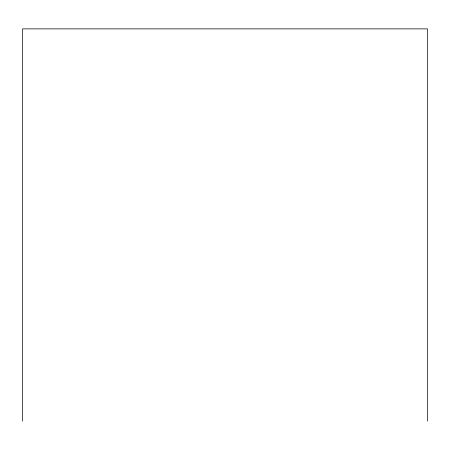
<?xml version="1.0" encoding="UTF-8"?>
<svg xmlns="http://www.w3.org/2000/svg" width="450" height="450" viewBox="0 0 450 450"><rect width="100%" height="100%" fill="white"/><g stroke="black" fill="none" stroke-linecap="round" stroke-linejoin="round"><path stroke-width="0.67" d="M427.5 421.121L427.5 28.879L22.5 28.879L22.5 421.121"/></g></svg>
